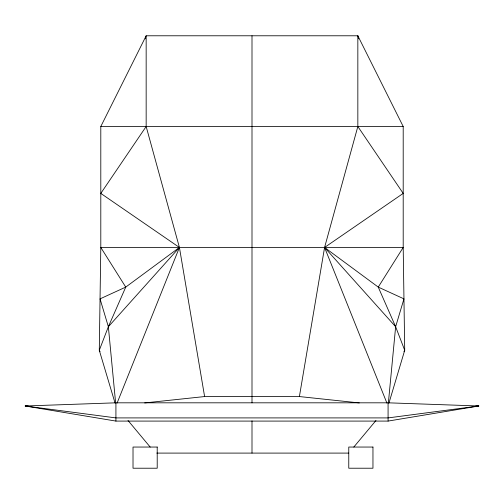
<?xml version="1.0" encoding="UTF-8"?>
<svg xmlns="http://www.w3.org/2000/svg" width="504" height="504" viewBox="0 0 504 504"><rect width="100%" height="100%" fill="white"/><g stroke="black" fill="none" stroke-linecap="round" stroke-linejoin="round"><path stroke-width="0.76" d="M388.376 402.885L395.64 326.731L403.956 298.872L378.252 287.097L324.576 247.464L357.84 126.504L357.84 35.784L146.16 35.784L100.8 126.504L100.8 247.464L99.288 350.28L115.019 402.979M144.705 402.929L204.605 396.554L299.395 396.554L324.576 247.464L403.2 193.397L357.84 126.504M145.291 38.802L146.16 35.784L146.16 126.504L179.424 247.464L204.605 396.554M388.981 402.979L404.712 350.28L403.2 247.464L403.2 126.504L357.84 35.784L358.709 38.802M146.16 126.504L100.8 193.397L179.424 247.464L125.748 287.097L108.36 326.731L99.288 350.28L100.038 351.66M117.092 403.074L179.424 247.464L108.36 326.731L115.624 402.885M403.962 351.66L404.712 350.28L395.64 326.731L378.252 287.097L403.2 247.464L100.8 247.464L125.748 287.097L100.044 298.872L108.36 326.731M353.808 447.054L375.984 420.487M388.08 421.086L478.8 405.991L388.08 402.816L115.92 402.816L25.2 405.991L115.92 421.086L388.08 421.086L388.08 402.816M100.8 126.504L403.2 126.504M28.331 405.991L25.2 405.991L115.92 417.911L388.08 417.911L478.8 405.991L475.669 405.991M156.807 453.096L348.768 453.096M299.395 396.554L359.295 402.929M395.64 326.731L324.576 247.464L386.908 403.074M128.016 420.487L150.192 447.054M252 35.784L252 402.841M252 420.897L252 453.096M115.92 402.816L115.92 421.086M157.21 447.048L133.018 447.048L133.018 468.216L157.21 468.216L157.21 447.048M372.96 447.048L348.768 447.048L348.768 468.216L372.96 468.216L372.96 447.048"/></g></svg>
